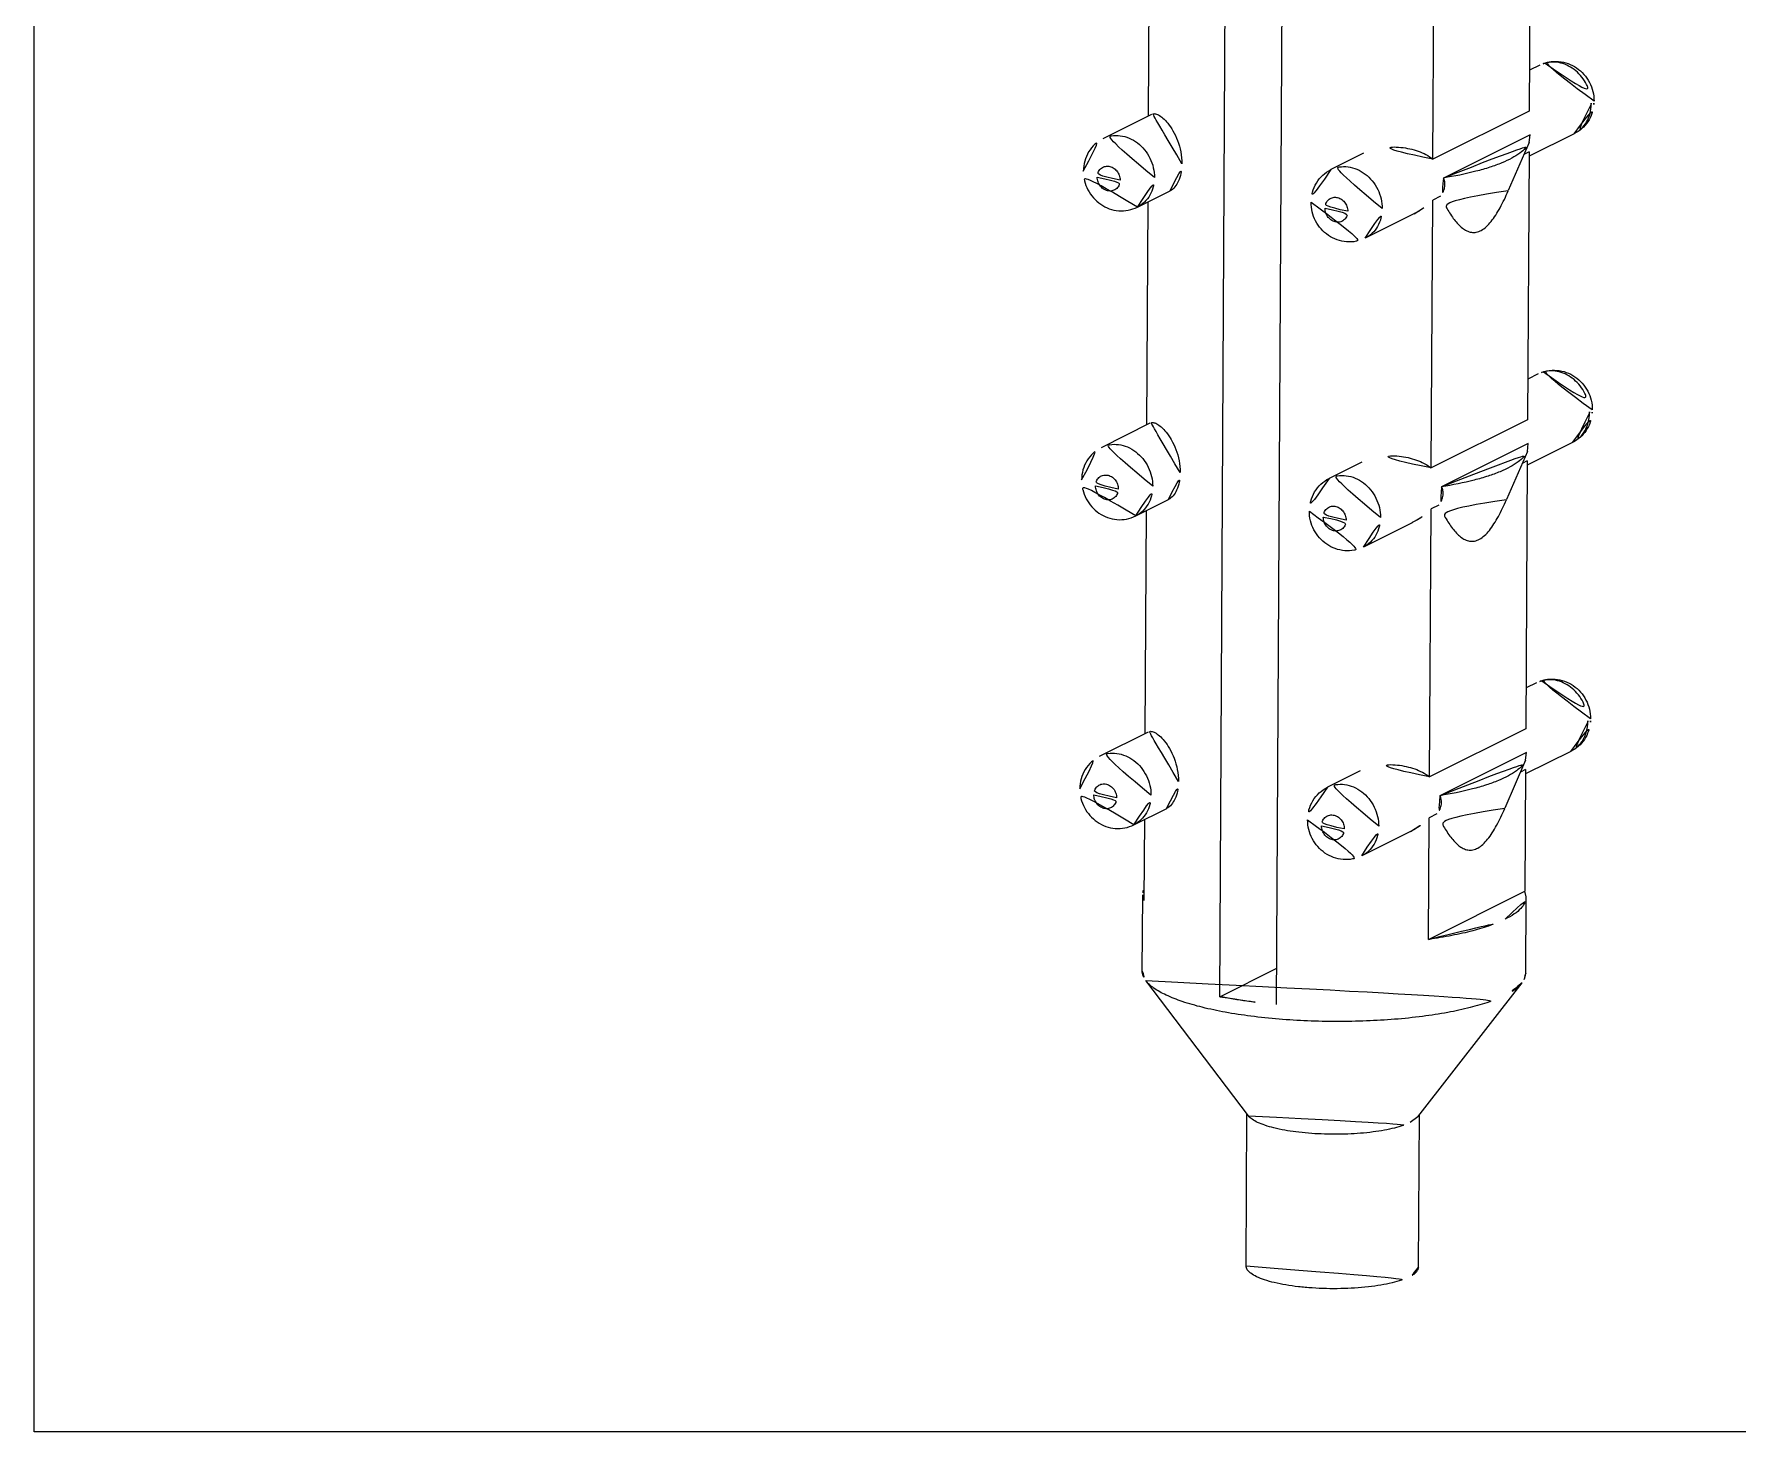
# Model space of a CAD drawing. Extents: x 16296675204 to 16296683393, y -37409618576 to -37409617244.
# Drawn here: x 16296675481.54 to 16296675508.19, y -37409617716.36 to -37409617694.49 of the extents above; entities that cross this region are included whole.
import ezdxf

# ---------------------------------------------------------------- set-up
doc = ezdxf.new("R2010")
doc.units = 0
doc.header["$LTSCALE"] = 10
doc.header["$MEASUREMENT"] = 0
doc.layers.get('0').update_dxf_attribs({"linetype": 'CONTINUOUS'})
doc.layers.add('02___PRT_ALL_AXES', color=7, linetype='CONTINUOUS')

msp = doc.modelspace()

# ---------------------------------------------------------------- linework, layer by layer
at = {"color": 7, "linetype": 'Continuous'}
for p, q in [((16296675500.085779, -37409617709.550987), (16296675500.250311, -37409617680.273857)), ((16296675500.97661, -37409617709.672691), (16296675501.14115, -37409617680.395554)), ((16296675504.941339, -37409617696.066643), (16296675503.585489, -37409617696.744377)), ((16296675504.92663, -37409617696.190086), (16296675504.60144, -37409617696.941467)), ((16296675504.9266, -37409617696.190262), (16296675504.941339, -37409617696.066643)), ((16296675504.92589, -37409617696.337227), (16296675504.845579, -37409617696.377373)), ((16296675503.539539, -37409617697.030197), (16296675503.419161, -37409617697.090378)), ((16296675504.914181, -37409617700.89785), (16296675503.558331, -37409617701.575577)), ((16296675504.89945, -37409617701.021477), (16296675504.914181, -37409617700.89785)), ((16296675504.899481, -37409617701.021309), (16296675504.574289, -37409617701.772682)), ((16296675504.898741, -37409617701.168442), (16296675504.81842, -37409617701.208588)), ((16296675503.51239, -37409617701.86142), (16296675503.39201, -37409617701.921593)), ((16296675504.88703, -37409617705.729057), (16296675503.531179, -37409617706.406792)), ((16296675504.872299, -37409617705.852676), (16296675504.88703, -37409617705.729057)), ((16296675504.87232, -37409617705.852524), (16296675504.54714, -37409617706.603897)), ((16296675504.87159, -37409617705.999649), (16296675504.791269, -37409617706.039787)), ((16296675503.485241, -37409617706.692627), (16296675503.364861, -37409617706.7528)), ((16296675503.35417, -37409617708.654694), (16296675504.860901, -37409617707.901543)), ((16296675504.88039, -37409617707.990822), (16296675504.860901, -37409617707.901543)), ((16296675498.880501, -37409617707.95694), (16296675498.9, -37409617708.046219)), ((16296675500.085779, -37409617709.550987), (16296675500.979811, -37409617709.104111))]:
    msp.add_line(p, q, dxfattribs=at)
msp.add_lwpolyline([(16296675534.85187, -37409617716.359558), (16296675481.5355, -37409617716.359558), (16296675481.5355, -37409617634.019852), (16296675534.85187, -37409617634.019852)], close=True)
for centre, radius, start, end in [((16296675505.296221, -37409617695.378967), 0.447859, 105.0907784, 116.5407124), ((16296675505.26634, -37409617695.584587), 0.632541, 359.6900716, 3.3253834), ((16296675505.33807, -37409617695.538162), 0.604471, 354.7316924, 359.6765207), ((16296675505.26907, -37409617700.21019), 0.447859, 105.0907784, 116.5407124), ((16296675505.239189, -37409617700.415787), 0.632541, 359.6900716, 3.3253834), ((16296675505.310921, -37409617700.369377), 0.604471, 354.7316924, 359.6765207), ((16296675505.24192, -37409617705.041397), 0.447859, 105.0907784, 116.5407124), ((16296675505.21204, -37409617705.247009), 0.632541, 359.6900716, 3.3253834), ((16296675505.28377, -37409617705.200577), 0.604471, 354.7316924, 359.6765207)]:
    msp.add_arc(centre, radius, start, end, dxfattribs=at)
for points, knots in [([(16296675505.94253, -37409617695.54158), (16296675505.94282, -37409617695.490967), (16296675505.93063, -37409617695.38913), (16296675505.87627, -37409617695.245598), (16296675505.789169, -37409617695.119133), (16296675505.674391, -37409617695.017593), (16296675505.538361, -37409617694.947838), (16296675505.389311, -37409617694.915329), (16296675505.23728, -37409617694.923317), (16296675505.140909, -37409617694.95591), (16296675505.0961, -37409617694.97831)], [0, 0, 0, 0, 0.125412163, 0.251172451, 0.376846193, 0.502210914, 0.627115299, 0.751613101, 0.875868664, 1, 1, 1, 1]), ([(16296675505.179621, -37409617694.946564), (16296675505.218769, -37409617694.936012), (16296675505.30142, -37409617694.925323), (16296675505.426929, -37409617694.941643), (16296675505.54867, -37409617694.988777), (16296675505.69832, -37409617695.089653), (16296675505.8426, -37409617695.274223), (16296675505.892521, -37409617695.456444), (16296675505.89782, -37409617695.547897)], [0, 0, 0, 0, 0.114836293, 0.232872755, 0.355002748, 0.481207114, 0.740522847, 1, 1, 1, 1]), ([(16296675505.632641, -37409617696.051682), (16296675505.67536, -37409617696.030327), (16296675505.755619, -37409617695.976067), (16296675505.85071, -37409617695.866592), (16296675505.91523, -37409617695.73645), (16296675505.935579, -37409617695.641533), (16296675505.939989, -37409617695.593674)], [0, 0, 0, 0, 0.24938222, 0.499005027, 0.74905058, 1, 1, 1, 1]), ([(16296675505.89887, -37409617695.588013), (16296675505.8986, -37409617695.637207), (16296675505.886629, -37409617695.734222), (16296675505.83326, -37409617695.867943), (16296675505.74786, -37409617695.9785), (16296675505.672661, -37409617696.031662), (16296675505.632641, -37409617696.051666)], [0, 0, 0, 0, 0.26305497, 0.516337838, 0.760764768, 1, 1, 1, 1]), ([(16296675497.95195, -37409617696.636627), (16296675497.95224, -37409617696.584221), (16296675497.966471, -37409617696.479134), (16296675498.02873, -37409617696.333237), (16296675498.128309, -37409617696.210091), (16296675498.215281, -37409617696.149803), (16296675498.261841, -37409617696.126534)], [0, 0, 0, 0, 0.250995241, 0.50113091, 0.750689667, 1, 1, 1, 1]), ([(16296675499.06461, -37409617696.736229), (16296675499.064899, -37409617696.684853), (16296675499.0527, -37409617696.580757), (16296675498.99938, -37409617696.432838), (16296675498.91437, -37409617696.300377), (16296675498.803261, -37409617696.192284), (16296675498.673201, -37409617696.11586), (16296675498.53264, -37409617696.076637), (16296675498.39118, -37409617696.077858), (16296675498.302349, -37409617696.106277), (16296675498.261841, -37409617696.126534)], [0, 0, 0, 0, 0.129451959, 0.261224906, 0.393027892, 0.522644409, 0.648310085, 0.769235401, 0.885888901, 1, 1, 1, 1]), ([(16296675503.585489, -37409617696.744377), (16296675503.756559, -37409617696.716507), (16296675504.000931, -37409617696.667976), (16296675504.304371, -37409617696.581062), (16296675504.492821, -37409617696.513168), (16296675504.6509, -37409617696.440369), (16296675504.77713, -37409617696.363312), (16296675504.870489, -37409617696.282608), (16296675504.913309, -37409617696.22081), (16296675504.926531, -37409617696.190262)], [0, 0, 0, 0, 0.349334638, 0.501144104, 0.635835368, 0.752632332, 0.851368115, 0.932906752, 1, 1, 1, 1]), ([(16296675498.79838, -37409617697.199898), (16296675498.753571, -37409617697.222298), (16296675498.6572, -37409617697.25489), (16296675498.505159, -37409617697.262878), (16296675498.356091, -37409617697.230362), (16296675498.220039, -37409617697.160591), (16296675498.10527, -37409617697.059029), (16296675498.01819, -37409617696.932564), (16296675497.96384, -37409617696.789047), (16296675497.95166, -37409617696.687233), (16296675497.95195, -37409617696.636627)], [0, 0, 0, 0, 0.124126653, 0.248392657, 0.372910641, 0.497833568, 0.623206885, 0.748876612, 0.874606125, 1, 1, 1, 1]), ([(16296675498.52656, -37409617696.778381), (16296675498.526699, -37409617696.752739), (16296675498.51741, -37409617696.700684), (16296675498.478979, -37409617696.63237), (16296675498.421129, -37409617696.58152), (16296675498.351509, -37409617696.555992), (16296675498.280041, -37409617696.560928), (16296675498.21896, -37409617696.596893), (16296675498.1791, -37409617696.657051), (16296675498.170361, -37409617696.705231), (16296675498.170219, -37409617696.729713)], [0, 0, 0, 0, 0.13222119, 0.266287333, 0.39709956, 0.521213518, 0.638907507, 0.754510424, 0.873783701, 1, 1, 1, 1]), ([(16296675501.82518, -37409617696.613297), (16296675501.778629, -37409617696.636574), (16296675501.69166, -37409617696.696869), (16296675501.59207, -37409617696.820007), (16296675501.52981, -37409617696.965912), (16296675501.515579, -37409617697.070999), (16296675501.515289, -37409617697.123413)], [0, 0, 0, 0, 0.249297278, 0.498857891, 0.749003889, 1, 1, 1, 1]), ([(16296675502.627951, -37409617697.223007), (16296675502.628241, -37409617697.171631), (16296675502.616039, -37409617697.067543), (16296675502.562719, -37409617696.919617), (16296675502.477711, -37409617696.787163), (16296675502.3666, -37409617696.679062), (16296675502.23654, -37409617696.602638), (16296675502.09598, -37409617696.563423), (16296675501.95451, -37409617696.564636), (16296675501.86569, -37409617696.593063), (16296675501.82518, -37409617696.613312)], [0, 0, 0, 0, 0.129451958, 0.261224906, 0.393027891, 0.522644409, 0.648310085, 0.769235401, 0.885888901, 1, 1, 1, 1]), ([(16296675498.170219, -37409617696.729713), (16296675498.17008, -37409617696.755348), (16296675498.179371, -37409617696.807404), (16296675498.2178, -37409617696.875717), (16296675498.27565, -37409617696.926567), (16296675498.34527, -37409617696.952103), (16296675498.41674, -37409617696.947159), (16296675498.477819, -37409617696.911201), (16296675498.517679, -37409617696.851044), (16296675498.526421, -37409617696.802856), (16296675498.52656, -37409617696.778381)], [0, 0, 0, 0, 0.13222119, 0.266287333, 0.39709956, 0.521213518, 0.638907507, 0.754510424, 0.873783701, 1, 1, 1, 1]), ([(16296675498.79837, -37409617697.19989), (16296675498.8384, -37409617697.179878), (16296675498.913601, -37409617697.126717), (16296675498.999001, -37409617697.016159), (16296675499.05237, -37409617696.882439), (16296675499.064329, -37409617696.785439), (16296675499.06461, -37409617696.736229)], [0, 0, 0, 0, 0.239235232, 0.483662162, 0.73694503, 1, 1, 1, 1]), ([(16296675503.585489, -37409617696.744377), (16296675503.594681, -37409617696.763847), (16296675503.609409, -37409617696.806877), (16296675503.61223, -37409617696.879768), (16296675503.58898, -37409617696.958008), (16296675503.558081, -37409617697.006523), (16296675503.539539, -37409617697.030197)], [0, 0, 0, 0, 0.211465199, 0.441327156, 0.704593952, 1, 1, 1, 1]), ([(16296675504.5993, -37409617696.946426), (16296675504.56078, -37409617697.035507), (16296675504.50041, -37409617697.164337), (16296675504.407721, -37409617697.3228), (16296675504.336439, -37409617697.423813), (16296675504.26173, -37409617697.505836), (16296675504.18376, -37409617697.564659), (16296675504.10298, -37409617697.596237), (16296675504.022659, -37409617697.597481), (16296675503.947651, -37409617697.57222), (16296675503.878639, -37409617697.52713), (16296675503.81426, -37409617697.467041), (16296675503.731239, -37409617697.368294), (16296675503.63726, -37409617697.222198), (16296675503.571699, -37409617697.096428), (16296675503.539539, -37409617697.030197)], [0, 0, 0, 0, 0.173087809, 0.253248541, 0.327149648, 0.39319113, 0.450410232, 0.499910326, 0.545212741, 0.590633428, 0.638989322, 0.691185098, 0.747191114, 0.868708797, 1, 1, 1, 1]), ([(16296675501.515289, -37409617697.123413), (16296675501.514999, -37409617697.174011), (16296675501.527189, -37409617697.275864), (16296675501.581551, -37409617697.419388), (16296675501.66865, -37409617697.545853), (16296675501.783421, -37409617697.6474), (16296675501.91946, -37409617697.717148), (16296675502.06851, -37409617697.749657), (16296675502.220539, -37409617697.741669), (16296675502.31691, -37409617697.709084), (16296675502.36171, -37409617697.686684)], [0, 0, 0, 0, 0.125412162, 0.251172451, 0.376846193, 0.502210914, 0.627115299, 0.751613101, 0.875868664, 1, 1, 1, 1]), ([(16296675501.733561, -37409617697.216476), (16296675501.733419, -37409617697.242126), (16296675501.74271, -37409617697.294182), (16296675501.781139, -37409617697.362503), (16296675501.838989, -37409617697.413353), (16296675501.908609, -37409617697.438873), (16296675501.98008, -37409617697.433937), (16296675502.041161, -37409617697.39798), (16296675502.08102, -37409617697.337822), (16296675502.08976, -37409617697.289642), (16296675502.089899, -37409617697.26516)], [0, 0, 0, 0, 0.132221257, 0.26628734, 0.397099522, 0.521213448, 0.638907473, 0.75451043, 0.873783761, 1, 1, 1, 1]), ([(16296675502.089899, -37409617697.26516), (16296675502.09004, -37409617697.239517), (16296675502.08075, -37409617697.187462), (16296675502.04232, -37409617697.119148), (16296675501.98447, -37409617697.068298), (16296675501.91485, -37409617697.04277), (16296675501.84338, -37409617697.047707), (16296675501.782301, -37409617697.083656), (16296675501.742439, -37409617697.143829), (16296675501.7337, -37409617697.192009), (16296675501.733561, -37409617697.216476)], [0, 0, 0, 0, 0.132221257, 0.26628734, 0.397099522, 0.521213448, 0.638907473, 0.75451043, 0.873783761, 1, 1, 1, 1]), ([(16296675502.36171, -37409617697.686668), (16296675502.401739, -37409617697.666656), (16296675502.476931, -37409617697.613487), (16296675502.56234, -37409617697.502937), (16296675502.615709, -37409617697.369217), (16296675502.62767, -37409617697.272217), (16296675502.627951, -37409617697.223007)], [0, 0, 0, 0, 0.239235232, 0.483662162, 0.73694503, 1, 1, 1, 1]), ([(16296675505.91538, -37409617700.372787), (16296675505.915661, -37409617700.322182), (16296675505.903481, -37409617700.220337), (16296675505.849119, -37409617700.076813), (16296675505.76202, -37409617699.95034), (16296675505.64724, -37409617699.848793), (16296675505.511209, -37409617699.779053), (16296675505.36216, -37409617699.746536), (16296675505.210119, -37409617699.754517), (16296675505.11376, -37409617699.787117), (16296675505.068951, -37409617699.809517)], [0, 0, 0, 0, 0.125412163, 0.251172451, 0.376846193, 0.502210914, 0.627115299, 0.751613101, 0.875868664, 1, 1, 1, 1]), ([(16296675505.15247, -37409617699.777771), (16296675505.19162, -37409617699.76722), (16296675505.274269, -37409617699.756531), (16296675505.39978, -37409617699.77285), (16296675505.521521, -37409617699.82), (16296675505.671169, -37409617699.92086), (16296675505.815439, -37409617700.105438), (16296675505.86537, -37409617700.287651), (16296675505.870661, -37409617700.379097)], [0, 0, 0, 0, 0.114836293, 0.232872755, 0.355002748, 0.481207114, 0.740522847, 1, 1, 1, 1]), ([(16296675505.871719, -37409617700.41922), (16296675505.871441, -37409617700.46843), (16296675505.85948, -37409617700.56543), (16296675505.80611, -37409617700.69915), (16296675505.720711, -37409617700.809708), (16296675505.64551, -37409617700.862869), (16296675505.60548, -37409617700.882881)], [0, 0, 0, 0, 0.26305497, 0.516337838, 0.760764768, 1, 1, 1, 1]), ([(16296675505.60549, -37409617700.882889), (16296675505.648211, -37409617700.861526), (16296675505.72846, -37409617700.807281), (16296675505.823549, -37409617700.6978), (16296675505.888081, -37409617700.567673), (16296675505.908421, -37409617700.47274), (16296675505.91284, -37409617700.424873)], [0, 0, 0, 0, 0.24938222, 0.499005027, 0.74905058, 1, 1, 1, 1]), ([(16296675497.924801, -37409617701.467827), (16296675497.925091, -37409617701.415443), (16296675497.93932, -37409617701.310341), (16296675498.001579, -37409617701.164436), (16296675498.10116, -37409617701.041313), (16296675498.188129, -37409617700.98101), (16296675498.23469, -37409617700.957733)], [0, 0, 0, 0, 0.250995241, 0.50113091, 0.750689667, 1, 1, 1, 1]), ([(16296675499.03746, -37409617701.567436), (16296675499.03775, -37409617701.516068), (16296675499.025551, -37409617701.411972), (16296675498.972231, -37409617701.264053), (16296675498.88722, -37409617701.131592), (16296675498.77611, -37409617701.023499), (16296675498.646049, -37409617700.947067), (16296675498.505489, -37409617700.907837), (16296675498.364019, -37409617700.909073), (16296675498.2752, -37409617700.937492), (16296675498.23469, -37409617700.957741)], [0, 0, 0, 0, 0.129451959, 0.261224906, 0.393027892, 0.522644409, 0.648310085, 0.769235401, 0.885888901, 1, 1, 1, 1]), ([(16296675503.558331, -37409617701.575577), (16296675503.72941, -37409617701.547729), (16296675503.97378, -37409617701.499191), (16296675504.27722, -37409617701.41227), (16296675504.46567, -37409617701.344383), (16296675504.623739, -37409617701.271584), (16296675504.749981, -37409617701.194527), (16296675504.84333, -37409617701.113823), (16296675504.88615, -37409617701.052017), (16296675504.89938, -37409617701.021469)], [0, 0, 0, 0, 0.349334638, 0.501144104, 0.635835368, 0.752632332, 0.851368115, 0.932906752, 1, 1, 1, 1]), ([(16296675498.771219, -37409617702.031113), (16296675498.726419, -37409617702.053497), (16296675498.630051, -37409617702.086098), (16296675498.47801, -37409617702.094093), (16296675498.328939, -37409617702.061569), (16296675498.19289, -37409617701.991798), (16296675498.078119, -37409617701.890244), (16296675497.991039, -37409617701.763771), (16296675497.936689, -37409617701.620262), (16296675497.924509, -37409617701.518433), (16296675497.924801, -37409617701.467827)], [0, 0, 0, 0, 0.124126653, 0.248392657, 0.372910641, 0.497833568, 0.623206885, 0.748876612, 0.874606125, 1, 1, 1, 1]), ([(16296675498.499399, -37409617701.609596), (16296675498.49955, -37409617701.583946), (16296675498.490259, -37409617701.531891), (16296675498.45183, -37409617701.463577), (16296675498.39398, -37409617701.412727), (16296675498.32436, -37409617701.387199), (16296675498.25289, -37409617701.392143), (16296675498.191811, -37409617701.428101), (16296675498.151951, -37409617701.488258), (16296675498.143209, -37409617701.536438), (16296675498.14307, -37409617701.560921)], [0, 0, 0, 0, 0.13222119, 0.266287333, 0.39709956, 0.521213518, 0.638907507, 0.754510424, 0.873783701, 1, 1, 1, 1]), ([(16296675501.798031, -37409617701.444511), (16296675501.751471, -37409617701.467781), (16296675501.664511, -37409617701.528084), (16296675501.56492, -37409617701.651222), (16296675501.502661, -37409617701.797119), (16296675501.48843, -37409617701.902206), (16296675501.488131, -37409617701.954613)], [0, 0, 0, 0, 0.249297278, 0.498857891, 0.749003889, 1, 1, 1, 1]), ([(16296675502.6008, -37409617702.054207), (16296675502.601089, -37409617702.002853), (16296675502.588881, -37409617701.89875), (16296675502.53557, -37409617701.750816), (16296675502.45056, -37409617701.61837), (16296675502.339451, -37409617701.510277), (16296675502.209391, -37409617701.433853), (16296675502.068821, -37409617701.394623), (16296675501.927361, -37409617701.395851), (16296675501.838539, -37409617701.424271), (16296675501.798031, -37409617701.444519)], [0, 0, 0, 0, 0.129451958, 0.261224906, 0.393027891, 0.522644409, 0.648310085, 0.769235401, 0.885888901, 1, 1, 1, 1]), ([(16296675498.14307, -37409617701.560921), (16296675498.142929, -37409617701.586563), (16296675498.15222, -37409617701.638618), (16296675498.190651, -37409617701.706932), (16296675498.248501, -37409617701.757767), (16296675498.318119, -37409617701.78331), (16296675498.389589, -37409617701.778374), (16296675498.45067, -37409617701.742416), (16296675498.49053, -37409617701.682251), (16296675498.499269, -37409617701.634071), (16296675498.499399, -37409617701.609596)], [0, 0, 0, 0, 0.13222119, 0.266287333, 0.39709956, 0.521213518, 0.638907507, 0.754510424, 0.873783701, 1, 1, 1, 1]), ([(16296675498.771219, -37409617702.031113), (16296675498.811251, -37409617702.011093), (16296675498.88644, -37409617701.957916), (16296675498.971849, -37409617701.847366), (16296675499.025221, -37409617701.713654), (16296675499.03718, -37409617701.616653), (16296675499.03746, -37409617701.567436)], [0, 0, 0, 0, 0.239235232, 0.483662162, 0.73694503, 1, 1, 1, 1]), ([(16296675503.558331, -37409617701.575577), (16296675503.56753, -37409617701.595047), (16296675503.58226, -37409617701.6381), (16296675503.585079, -37409617701.710983), (16296675503.561831, -37409617701.789223), (16296675503.53093, -37409617701.83773), (16296675503.51239, -37409617701.86142)], [0, 0, 0, 0, 0.211465199, 0.441327156, 0.704593952, 1, 1, 1, 1]), ([(16296675504.572149, -37409617701.777649), (16296675504.53363, -37409617701.866722), (16296675504.473261, -37409617701.99556), (16296675504.380569, -37409617702.154007), (16296675504.30929, -37409617702.255013), (16296675504.234579, -37409617702.337059), (16296675504.156601, -37409617702.395866), (16296675504.07583, -37409617702.42746), (16296675503.99551, -37409617702.428703), (16296675503.92049, -37409617702.403427), (16296675503.85149, -37409617702.358353), (16296675503.787109, -37409617702.298248), (16296675503.704081, -37409617702.199493), (16296675503.610109, -37409617702.053413), (16296675503.54455, -37409617701.927643), (16296675503.51239, -37409617701.86142)], [0, 0, 0, 0, 0.173087809, 0.253248541, 0.327149648, 0.39319113, 0.450410232, 0.499910326, 0.545212741, 0.590633428, 0.638989322, 0.691185098, 0.747191114, 0.868708797, 1, 1, 1, 1]), ([(16296675501.488131, -37409617701.954613), (16296675501.48785, -37409617702.005219), (16296675501.50004, -37409617702.107063), (16296675501.554399, -37409617702.250603), (16296675501.6415, -37409617702.37706), (16296675501.756269, -37409617702.478607), (16296675501.892309, -37409617702.548363), (16296675502.041361, -37409617702.580856), (16296675502.19339, -37409617702.572884), (16296675502.289761, -37409617702.540283), (16296675502.33456, -37409617702.517891)], [0, 0, 0, 0, 0.125412162, 0.251172451, 0.376846193, 0.502210914, 0.627115299, 0.751613101, 0.875868664, 1, 1, 1, 1]), ([(16296675501.706409, -37409617702.047691), (16296675501.70627, -37409617702.073341), (16296675501.715561, -37409617702.125397), (16296675501.753981, -37409617702.19371), (16296675501.81184, -37409617702.244553), (16296675501.88146, -37409617702.270088), (16296675501.95293, -37409617702.265152), (16296675502.014009, -37409617702.229187), (16296675502.053869, -37409617702.169029), (16296675502.062611, -37409617702.12085), (16296675502.06274, -37409617702.096367)], [0, 0, 0, 0, 0.132221257, 0.26628734, 0.397099522, 0.521213448, 0.638907473, 0.75451043, 0.873783761, 1, 1, 1, 1]), ([(16296675502.06274, -37409617702.096367), (16296675502.062889, -37409617702.070732), (16296675502.0536, -37409617702.018669), (16296675502.015169, -37409617701.950363), (16296675501.957319, -37409617701.899513), (16296675501.887699, -37409617701.873978), (16296675501.816231, -37409617701.878906), (16296675501.75515, -37409617701.914879), (16296675501.715281, -37409617701.975037), (16296675501.706551, -37409617702.023216), (16296675501.706409, -37409617702.047691)], [0, 0, 0, 0, 0.132221257, 0.26628734, 0.397099522, 0.521213448, 0.638907473, 0.75451043, 0.873783761, 1, 1, 1, 1]), ([(16296675502.33456, -37409617702.517883), (16296675502.37459, -37409617702.497864), (16296675502.44978, -37409617702.444702), (16296675502.535191, -37409617702.334137), (16296675502.588551, -37409617702.200432), (16296675502.600519, -37409617702.103416), (16296675502.6008, -37409617702.054207)], [0, 0, 0, 0, 0.239235232, 0.483662162, 0.73694503, 1, 1, 1, 1]), ([(16296675505.888229, -37409617705.204002), (16296675505.88851, -37409617705.153389), (16296675505.876329, -37409617705.051552), (16296675505.82196, -37409617704.90802), (16296675505.734871, -37409617704.781563), (16296675505.62009, -37409617704.680008), (16296675505.48406, -37409617704.61026), (16296675505.334999, -37409617704.577751), (16296675505.18297, -37409617704.585739), (16296675505.086611, -37409617704.618332), (16296675505.0418, -37409617704.640717)], [0, 0, 0, 0, 0.125412163, 0.251172451, 0.376846193, 0.502210914, 0.627115299, 0.751613101, 0.875868664, 1, 1, 1, 1]), ([(16296675505.12532, -37409617704.608994), (16296675505.164471, -37409617704.598427), (16296675505.24712, -37409617704.587738), (16296675505.372629, -37409617704.604057), (16296675505.49437, -37409617704.651207), (16296675505.64402, -37409617704.752068), (16296675505.78829, -37409617704.936653), (16296675505.838221, -37409617705.118858), (16296675505.84351, -37409617705.210312)], [0, 0, 0, 0, 0.114836293, 0.232872755, 0.355002748, 0.481207114, 0.740522847, 1, 1, 1, 1]), ([(16296675505.84457, -37409617705.250427), (16296675505.84429, -37409617705.299637), (16296675505.832331, -37409617705.396637), (16296675505.778959, -37409617705.530357), (16296675505.69356, -37409617705.640907), (16296675505.618361, -37409617705.694077), (16296675505.578329, -37409617705.714104)], [0, 0, 0, 0, 0.26305497, 0.516337838, 0.760764768, 1, 1, 1, 1]), ([(16296675505.578329, -37409617705.714104), (16296675505.621059, -37409617705.692741), (16296675505.701309, -37409617705.638496), (16296675505.7964, -37409617705.529007), (16296675505.860929, -37409617705.398872), (16296675505.881269, -37409617705.303947), (16296675505.885679, -37409617705.256088)], [0, 0, 0, 0, 0.24938222, 0.499005027, 0.74905058, 1, 1, 1, 1]), ([(16296675499.010309, -37409617706.398651), (16296675499.010599, -37409617706.347267), (16296675498.99839, -37409617706.243179), (16296675498.94508, -37409617706.095261), (16296675498.860069, -37409617705.962807), (16296675498.748949, -37409617705.854713), (16296675498.6189, -37409617705.778282), (16296675498.478331, -37409617705.739052), (16296675498.33687, -37409617705.74028), (16296675498.248051, -37409617705.7687), (16296675498.207541, -37409617705.788963)], [0, 0, 0, 0, 0.129451959, 0.261224906, 0.393027892, 0.522644409, 0.648310085, 0.769235401, 0.885888901, 1, 1, 1, 1]), ([(16296675497.89764, -37409617706.299049), (16296675497.89794, -37409617706.246643), (16296675497.912161, -37409617706.141563), (16296675497.974421, -37409617705.995659), (16296675498.074011, -37409617705.872513), (16296675498.16098, -37409617705.812218), (16296675498.207541, -37409617705.788948)], [0, 0, 0, 0, 0.250995241, 0.50113091, 0.750689667, 1, 1, 1, 1]), ([(16296675503.531179, -37409617706.406792), (16296675503.702259, -37409617706.378937), (16296675503.94663, -37409617706.330399), (16296675504.250071, -37409617706.243477), (16296675504.438511, -37409617706.175591), (16296675504.59659, -37409617706.102791), (16296675504.72282, -37409617706.025726), (16296675504.816179, -37409617705.94503), (16296675504.858999, -37409617705.883232), (16296675504.872231, -37409617705.852676)], [0, 0, 0, 0, 0.349334638, 0.501144104, 0.635835368, 0.752632332, 0.851368115, 0.932906752, 1, 1, 1, 1]), ([(16296675498.47225, -37409617706.440804), (16296675498.472401, -37409617706.415161), (16296675498.46311, -37409617706.363113), (16296675498.424681, -37409617706.294777), (16296675498.366831, -37409617706.243942), (16296675498.297211, -37409617706.218407), (16296675498.22574, -37409617706.223351), (16296675498.16466, -37409617706.259308), (16296675498.12479, -37409617706.319473), (16296675498.11606, -37409617706.367653), (16296675498.115919, -37409617706.392128)], [0, 0, 0, 0, 0.13222119, 0.266287333, 0.39709956, 0.521213518, 0.638907507, 0.754510424, 0.873783701, 1, 1, 1, 1]), ([(16296675501.77088, -37409617706.275726), (16296675501.724319, -37409617706.299004), (16296675501.63735, -37409617706.359291), (16296675501.537769, -37409617706.48243), (16296675501.4755, -37409617706.628326), (16296675501.461281, -37409617706.733421), (16296675501.460979, -37409617706.785828)], [0, 0, 0, 0, 0.249297278, 0.498857891, 0.749003889, 1, 1, 1, 1]), ([(16296675502.573641, -37409617706.885429), (16296675502.573931, -37409617706.834053), (16296675502.561729, -37409617706.729958), (16296675502.508421, -37409617706.582039), (16296675502.423401, -37409617706.449577), (16296675502.31229, -37409617706.341476), (16296675502.18224, -37409617706.26506), (16296675502.04167, -37409617706.22583), (16296675501.900209, -37409617706.227058), (16296675501.81139, -37409617706.255478), (16296675501.77088, -37409617706.275726)], [0, 0, 0, 0, 0.129451958, 0.261224906, 0.393027891, 0.522644409, 0.648310085, 0.769235401, 0.885888901, 1, 1, 1, 1]), ([(16296675498.74407, -37409617706.86232), (16296675498.69927, -37409617706.884712), (16296675498.6029, -37409617706.917313), (16296675498.450859, -37409617706.925301), (16296675498.30179, -37409617706.892776), (16296675498.165739, -37409617706.823013), (16296675498.050961, -37409617706.721451), (16296675497.96389, -37409617706.594994), (16296675497.90954, -37409617706.451469), (16296675497.89736, -37409617706.349648), (16296675497.89764, -37409617706.299049)], [0, 0, 0, 0, 0.124126653, 0.248392657, 0.372910641, 0.497833568, 0.623206885, 0.748876612, 0.874606125, 1, 1, 1, 1]), ([(16296675498.115919, -37409617706.392128), (16296675498.11578, -37409617706.41777), (16296675498.125071, -37409617706.469833), (16296675498.16349, -37409617706.538147), (16296675498.22135, -37409617706.588989), (16296675498.29097, -37409617706.614517), (16296675498.36244, -37409617706.609581), (16296675498.423519, -37409617706.573624), (16296675498.463381, -37409617706.513458), (16296675498.47212, -37409617706.465286), (16296675498.47225, -37409617706.440804)], [0, 0, 0, 0, 0.13222119, 0.266287333, 0.39709956, 0.521213518, 0.638907507, 0.754510424, 0.873783701, 1, 1, 1, 1]), ([(16296675498.74407, -37409617706.862312), (16296675498.7841, -37409617706.8423), (16296675498.859289, -37409617706.789139), (16296675498.9447, -37409617706.678574), (16296675498.99806, -37409617706.544861), (16296675499.010031, -37409617706.447853), (16296675499.010309, -37409617706.398651)], [0, 0, 0, 0, 0.239235232, 0.483662162, 0.73694503, 1, 1, 1, 1]), ([(16296675503.531179, -37409617706.406792), (16296675503.54038, -37409617706.42627), (16296675503.555111, -37409617706.469307), (16296675503.55793, -37409617706.542191), (16296675503.534679, -37409617706.62043), (16296675503.50378, -37409617706.668938), (16296675503.485241, -37409617706.692627)], [0, 0, 0, 0, 0.211465199, 0.441327156, 0.704593952, 1, 1, 1, 1]), ([(16296675501.460979, -37409617706.785828), (16296675501.460699, -37409617706.836433), (16296675501.472891, -37409617706.938271), (16296675501.52725, -37409617707.08181), (16296675501.614349, -37409617707.208267), (16296675501.72912, -37409617707.309807), (16296675501.86515, -37409617707.37957), (16296675502.01421, -37409617707.412079), (16296675502.166241, -37409617707.404083), (16296675502.262609, -37409617707.371498), (16296675502.307409, -37409617707.349098)], [0, 0, 0, 0, 0.125412162, 0.251172451, 0.376846193, 0.502210914, 0.627115299, 0.751613101, 0.875868664, 1, 1, 1, 1]), ([(16296675502.035589, -37409617706.927582), (16296675502.03574, -37409617706.901939), (16296675502.026449, -37409617706.849876), (16296675501.98802, -37409617706.781563), (16296675501.93017, -37409617706.730721), (16296675501.86055, -37409617706.705193), (16296675501.78908, -37409617706.710129), (16296675501.728001, -37409617706.746094), (16296675501.688129, -37409617706.806252), (16296675501.679399, -37409617706.854424), (16296675501.67926, -37409617706.878906)], [0, 0, 0, 0, 0.132221257, 0.26628734, 0.397099522, 0.521213448, 0.638907473, 0.75451043, 0.873783761, 1, 1, 1, 1]), ([(16296675504.545, -37409617706.608856), (16296675504.506479, -37409617706.697937), (16296675504.44611, -37409617706.826767), (16296675504.35342, -37409617706.985222), (16296675504.282141, -37409617707.086227), (16296675504.20743, -37409617707.168266), (16296675504.12945, -37409617707.227081), (16296675504.048679, -37409617707.258667), (16296675503.968361, -37409617707.259903), (16296675503.893339, -37409617707.234642), (16296675503.824341, -37409617707.189552), (16296675503.759951, -37409617707.129463), (16296675503.676929, -37409617707.030708), (16296675503.58296, -37409617706.884621), (16296675503.517401, -37409617706.75885), (16296675503.485241, -37409617706.692627)], [0, 0, 0, 0, 0.173087809, 0.253248541, 0.327149648, 0.39319113, 0.450410232, 0.499910326, 0.545212741, 0.590633428, 0.638989322, 0.691185098, 0.747191114, 0.868708797, 1, 1, 1, 1]), ([(16296675501.67926, -37409617706.878906), (16296675501.679119, -37409617706.904549), (16296675501.68841, -37409617706.956596), (16296675501.72683, -37409617707.024933), (16296675501.784691, -37409617707.075768), (16296675501.854309, -37409617707.101303), (16296675501.92577, -37409617707.096359), (16296675501.98686, -37409617707.060402), (16296675502.02672, -37409617707.000237), (16296675502.03546, -37409617706.952057), (16296675502.035589, -37409617706.927582)], [0, 0, 0, 0, 0.132221257, 0.26628734, 0.397099522, 0.521213448, 0.638907473, 0.75451043, 0.873783761, 1, 1, 1, 1]), ([(16296675502.307409, -37409617707.349091), (16296675502.347429, -37409617707.329079), (16296675502.42263, -37409617707.275917), (16296675502.50803, -37409617707.165352), (16296675502.561399, -37409617707.031639), (16296675502.57337, -37409617706.934631), (16296675502.573641, -37409617706.885429)], [0, 0, 0, 0, 0.239235232, 0.483662162, 0.73694503, 1, 1, 1, 1]), ([(16296675498.893169, -37409617707.887253), (16296675498.891121, -37409617707.892967), (16296675498.88398, -37409617707.91555), (16296675498.8806, -37409617707.939339), (16296675498.880501, -37409617707.95694)], [0, 0, 0, 0, 0.256459594, 1, 1, 1, 1]), ([(16296675504.55295, -37409617708.338966), (16296675504.60173, -37409617708.314583), (16296675504.688391, -37409617708.265556), (16296675504.79446, -37409617708.180069), (16296675504.86285, -37409617708.089333), (16296675504.880211, -37409617708.021797), (16296675504.8804, -37409617707.990822)], [0, 0, 0, 0, 0.327708956, 0.596202456, 0.81381354, 1, 1, 1, 1]), ([(16296675503.35417, -37409617708.654694), (16296675503.476471, -37409617708.637573), (16296675503.70845, -37409617708.599609), (16296675504.033199, -37409617708.527237), (16296675504.31242, -37409617708.443649), (16296675504.479401, -37409617708.375717), (16296675504.55295, -37409617708.338966)], [0, 0, 0, 0, 0.297779508, 0.566554725, 0.801727028, 1, 1, 1, 1]), ([(16296675500.085779, -37409617709.550987), (16296675500.22711, -37409617709.578789), (16296675500.523239, -37409617709.626846), (16296675500.821421, -37409617709.659317), (16296675500.97661, -37409617709.672691)], [0, 0, 0, 0, 0.480442195, 1, 1, 1, 1])]:
    msp.add_open_spline(points, degree=3, knots=knots, dxfattribs=at)
at = {"layer": '02___PRT_ALL_AXES', "color": 7, "linetype": 'Continuous'}
for p, q in [((16296675504.953039, -37409617691.50602), (16296675504.929489, -37409617695.696297)), ((16296675498.98856, -37409617692.287193), (16296675498.968969, -37409617695.773064)), ((16296675503.42276, -37409617696.449448), (16296675503.44631, -37409617692.259171)), ((16296675505.0961, -37409617694.97831), (16296675504.933069, -37409617695.059799)), ((16296675498.261841, -37409617696.126534), (16296675499.02462, -37409617695.745239)), ((16296675504.929489, -37409617695.696297), (16296675503.42276, -37409617696.449448)), ((16296675505.632641, -37409617696.051682), (16296675504.92551, -37409617696.405144)), ((16296675502.33774, -37409617696.357094), (16296675501.82518, -37409617696.613297)), ((16296675504.92589, -37409617696.337227), (16296675504.90234, -37409617700.527512)), ((16296675498.79838, -37409617697.199898), (16296675499.311069, -37409617696.943626)), ((16296675498.961411, -37409617697.118401), (16296675498.94182, -37409617700.604271)), ((16296675503.395611, -37409617701.280647), (16296675503.419161, -37409617697.090378)), ((16296675503.124491, -37409617697.305397), (16296675502.36171, -37409617697.686684)), ((16296675505.068951, -37409617699.809517), (16296675504.90592, -37409617699.891006)), ((16296675498.23469, -37409617700.957733), (16296675498.997471, -37409617700.576447)), ((16296675504.90234, -37409617700.527512), (16296675503.395611, -37409617701.280647)), ((16296675505.60549, -37409617700.882889), (16296675504.898359, -37409617701.236359)), ((16296675502.310591, -37409617701.188301), (16296675501.798031, -37409617701.444511)), ((16296675504.898741, -37409617701.168442), (16296675504.875191, -37409617705.358719)), ((16296675498.771219, -37409617702.031113), (16296675499.283911, -37409617701.774834)), ((16296675498.934259, -37409617701.949623), (16296675498.914671, -37409617705.435478)), ((16296675503.36846, -37409617706.11187), (16296675503.39201, -37409617701.921593)), ((16296675503.09734, -37409617702.136597), (16296675502.33456, -37409617702.517891)), ((16296675505.0418, -37409617704.640717), (16296675504.878771, -37409617704.722221)), ((16296675498.207541, -37409617705.788948), (16296675498.97032, -37409617705.407661)), ((16296675504.875191, -37409617705.358719), (16296675503.36846, -37409617706.11187)), ((16296675505.578329, -37409617705.714104), (16296675504.871201, -37409617706.067574)), ((16296675502.28344, -37409617706.019524), (16296675501.77088, -37409617706.275726)), ((16296675504.87159, -37409617705.999649), (16296675504.860901, -37409617707.901543)), ((16296675498.74407, -37409617706.86232), (16296675499.25676, -37409617706.606049)), ((16296675498.90711, -37409617706.780823), (16296675498.9, -37409617708.046219)), ((16296675503.35417, -37409617708.654694), (16296675503.364861, -37409617706.7528)), ((16296675503.07019, -37409617706.967819), (16296675502.307409, -37409617707.349098)), ((16296675498.873791, -37409617709.149963), (16296675498.880501, -37409617707.957024)), ((16296675504.873699, -37409617709.18367), (16296675504.8804, -37409617707.990738)), ((16296675500.53677, -37409617711.415802), (16296675498.93004, -37409617709.300308)), ((16296675503.18535, -37409617711.430687), (16296675504.81576, -37409617709.333382)), ((16296675500.49789, -37409617713.763748), (16296675500.511271, -37409617711.382233)), ((16296675503.18535, -37409617711.430687), (16296675503.06407, -37409617711.520012)), ((16296675503.19784, -37409617713.778923), (16296675503.211229, -37409617711.397392))]:
    msp.add_line(p, q, dxfattribs=at)
for points, knots in [([(16296675499.49469, -37409617696.521248), (16296675499.495041, -37409617696.45916), (16296675499.48242, -37409617696.335228), (16296675499.432261, -37409617696.161819), (16296675499.361389, -37409617696.012016), (16296675499.282249, -37409617695.894493), (16296675499.20507, -37409617695.811127), (16296675499.143009, -37409617695.764618), (16296675499.09866, -37409617695.744476), (16296675499.070921, -37409617695.737572), (16296675499.04587, -37409617695.737411), (16296675499.030821, -37409617695.742088), (16296675499.02424, -37409617695.745438)], [0, 0, 0, 0, 0.188908674, 0.376073293, 0.54675457, 0.691061789, 0.805447283, 0.891159386, 0.924666629, 0.953027635, 0.977533432, 1, 1, 1, 1]), ([(16296675503.42276, -37409617696.449448), (16296675503.353991, -37409617696.395218), (16296675503.23205, -37409617696.334457), (16296675503.05854, -37409617696.284943), (16296675502.77314, -37409617696.238197), (16296675502.512779, -37409617696.269661), (16296675502.33659, -37409617696.357681)], [0, 0, 0, 0, 0.232176021, 0.353206422, 0.477864579, 1, 1, 1, 1]), ([(16296675499.30942, -37409617696.944443), (16296675499.36754, -37409617696.915443), (16296675499.43865, -37409617696.819199), (16296675499.48531, -37409617696.667213), (16296675499.49441, -37409617696.571762), (16296675499.49469, -37409617696.521248)], [0, 0, 0, 0, 0.406664804, 0.683745555, 1, 1, 1, 1]), ([(16296675503.126051, -37409617697.304619), (16296675503.15308, -37409617697.291054), (16296675503.2593, -37409617697.23243), (16296675503.356621, -37409617697.156616), (16296675503.419161, -37409617697.090378)], [0, 0, 0, 0, 0.249256891, 1, 1, 1, 1]), ([(16296675499.467541, -37409617701.352463), (16296675499.46789, -37409617701.290367), (16296675499.455271, -37409617701.166443), (16296675499.405109, -37409617700.993027), (16296675499.33424, -37409617700.843231), (16296675499.2551, -37409617700.725693), (16296675499.177919, -37409617700.642326), (16296675499.11586, -37409617700.595833), (16296675499.07151, -37409617700.575691), (16296675499.04377, -37409617700.568787), (16296675499.018709, -37409617700.568619), (16296675499.00367, -37409617700.573303), (16296675498.997089, -37409617700.576637)], [0, 0, 0, 0, 0.188908674, 0.376073293, 0.54675457, 0.691061789, 0.805447283, 0.891159386, 0.924666629, 0.953027635, 0.977533432, 1, 1, 1, 1]), ([(16296675503.395611, -37409617701.280647), (16296675503.326839, -37409617701.226433), (16296675503.204901, -37409617701.165657), (16296675503.031389, -37409617701.116158), (16296675502.745991, -37409617701.069397), (16296675502.48563, -37409617701.100883), (16296675502.309441, -37409617701.188889)], [0, 0, 0, 0, 0.232176021, 0.353206422, 0.477864579, 1, 1, 1, 1]), ([(16296675499.28227, -37409617701.77565), (16296675499.340389, -37409617701.746651), (16296675499.411501, -37409617701.650414), (16296675499.45816, -37409617701.498428), (16296675499.467251, -37409617701.402969), (16296675499.467541, -37409617701.352463)], [0, 0, 0, 0, 0.406664804, 0.683745555, 1, 1, 1, 1]), ([(16296675503.09889, -37409617702.135834), (16296675503.125931, -37409617702.122261), (16296675503.232149, -37409617702.063637), (16296675503.32947, -37409617701.987823), (16296675503.39201, -37409617701.921593)], [0, 0, 0, 0, 0.249256891, 1, 1, 1, 1]), ([(16296675499.44039, -37409617706.18367), (16296675499.440741, -37409617706.121582), (16296675499.42812, -37409617705.99765), (16296675499.37796, -37409617705.824242), (16296675499.307091, -37409617705.674454), (16296675499.227949, -37409617705.5569), (16296675499.150761, -37409617705.473549), (16296675499.088711, -37409617705.42704), (16296675499.044359, -37409617705.406914), (16296675499.016609, -37409617705.399986), (16296675498.99156, -37409617705.399834), (16296675498.976521, -37409617705.40451), (16296675498.969931, -37409617705.407852)], [0, 0, 0, 0, 0.188908674, 0.376073293, 0.54675457, 0.691061789, 0.805447283, 0.891159386, 0.924666629, 0.953027635, 0.977533432, 1, 1, 1, 1]), ([(16296675503.36846, -37409617706.11187), (16296675503.29969, -37409617706.05764), (16296675503.17775, -37409617705.99688), (16296675503.00424, -37409617705.947357), (16296675502.71883, -37409617705.900612), (16296675502.458481, -37409617705.932083), (16296675502.28229, -37409617706.020103)], [0, 0, 0, 0, 0.232176021, 0.353206422, 0.477864579, 1, 1, 1, 1]), ([(16296675499.255119, -37409617706.606857), (16296675499.31324, -37409617706.577858), (16296675499.38435, -37409617706.481621), (16296675499.431009, -37409617706.329643), (16296675499.4401, -37409617706.234177), (16296675499.44039, -37409617706.18367)], [0, 0, 0, 0, 0.406664804, 0.683745555, 1, 1, 1, 1]), ([(16296675503.071739, -37409617706.967041), (16296675503.09877, -37409617706.953484), (16296675503.205, -37409617706.894852), (16296675503.302311, -37409617706.819038), (16296675503.364861, -37409617706.7528)], [0, 0, 0, 0, 0.249256891, 1, 1, 1, 1]), ([(16296675498.8738, -37409617709.149963), (16296675498.873671, -37409617709.175529), (16296675498.884399, -37409617709.230171), (16296675498.912689, -37409617709.277473), (16296675498.93004, -37409617709.300308)], [0, 0, 0, 0, 0.47136823, 1, 1, 1, 1]), ([(16296675504.87368, -37409617709.18367), (16296675504.87355, -37409617709.209244), (16296675504.8622, -37409617709.263771), (16296675504.83337, -37409617709.310738), (16296675504.815769, -37409617709.333382)], [0, 0, 0, 0, 0.471340111, 1, 1, 1, 1]), ([(16296675498.93004, -37409617709.300308), (16296675498.964291, -37409617709.345383), (16296675499.06481, -37409617709.431877), (16296675499.25975, -37409617709.538223), (16296675499.514999, -37409617709.636757), (16296675499.82523, -37409617709.724709), (16296675500.18384, -37409617709.800102), (16296675500.73201, -37409617709.883629), (16296675501.470369, -37409617709.942207), (16296675502.3685, -37409617709.943382), (16296675503.10145, -37409617709.886726), (16296675503.64094, -37409617709.804268), (16296675503.990271, -37409617709.729797), (16296675504.289591, -37409617709.642616), (16296675504.468109, -37409617709.570953), (16296675504.546249, -37409617709.531898)], [0, 0, 0, 0, 0.029343938, 0.067510224, 0.114827429, 0.170807058, 0.234496415, 0.30462986, 0.458096793, 0.617852862, 0.769746917, 0.838555187, 0.90060718, 0.954725156, 1, 1, 1, 1]), ([(16296675504.815769, -37409617709.333382), (16296675504.785379, -37409617709.372467), (16296675504.69994, -37409617709.447823), (16296675504.602341, -37409617709.50386), (16296675504.546249, -37409617709.531898)], [0, 0, 0, 0, 0.441197182, 1, 1, 1, 1]), ([(16296675500.5368, -37409617711.415802), (16296675500.5522, -37409617711.436089), (16296675500.597429, -37409617711.475021), (16296675500.68516, -37409617711.522873), (16296675500.800011, -37409617711.567207), (16296675500.99822, -37409617711.623322), (16296675501.292669, -37409617711.673767), (16296675501.67988, -37409617711.704697), (16296675502.084101, -37409617711.705177), (16296675502.4139, -37409617711.67968), (16296675502.656679, -37409617711.642593), (16296675502.813881, -37409617711.609093), (16296675502.94858, -37409617711.569817), (16296675503.028919, -37409617711.537582), (16296675503.06407, -37409617711.520012)], [0, 0, 0, 0, 0.029341703, 0.067511438, 0.114831811, 0.170813802, 0.304588886, 0.458066112, 0.617829896, 0.769734198, 0.838539762, 0.900600027, 0.954737188, 1, 1, 1, 1]), ([(16296675500.497881, -37409617713.763847), (16296675500.497841, -37409617713.773643), (16296675500.501261, -37409617713.79425), (16296675500.51618, -37409617713.823792), (16296675500.54022, -37409617713.852493), (16296675500.587509, -37409617713.892441), (16296675500.67025, -37409617713.938271), (16296675500.794439, -37409617713.985764), (16296675500.94734, -37409617714.027779), (16296675501.12488, -37409617714.063057), (16296675501.32235, -37409617714.090607), (16296675501.609039, -37409617714.116203), (16296675501.974819, -37409617714.12426), (16296675502.334539, -37409617714.102493), (16296675502.60218, -37409617714.06559), (16296675502.77593, -37409617714.030907), (16296675502.92417, -37409617713.989418), (16296675503.01228, -37409617713.95472), (16296675503.050489, -37409617713.935623)], [0, 0, 0, 0, 0.010967409, 0.022939905, 0.036668255, 0.05262554, 0.092052433, 0.141833091, 0.201364477, 0.269450742, 0.344484749, 0.424607768, 0.591782774, 0.753829351, 0.827708298, 0.894308012, 0.95213854, 1, 1, 1, 1]), ([(16296675503.197849, -37409617713.778816), (16296675503.197781, -37409617713.792763), (16296675503.19001, -37409617713.823189), (16296675503.15921, -37409617713.864082), (16296675503.111429, -37409617713.902557), (16296675503.07243, -37409617713.924652), (16296675503.050489, -37409617713.935623)], [0, 0, 0, 0, 0.18612813, 0.403847081, 0.672638524, 1, 1, 1, 1])]:
    msp.add_open_spline(points, degree=3, knots=knots, dxfattribs=at)

doc.saveas('drawing.dxf')
